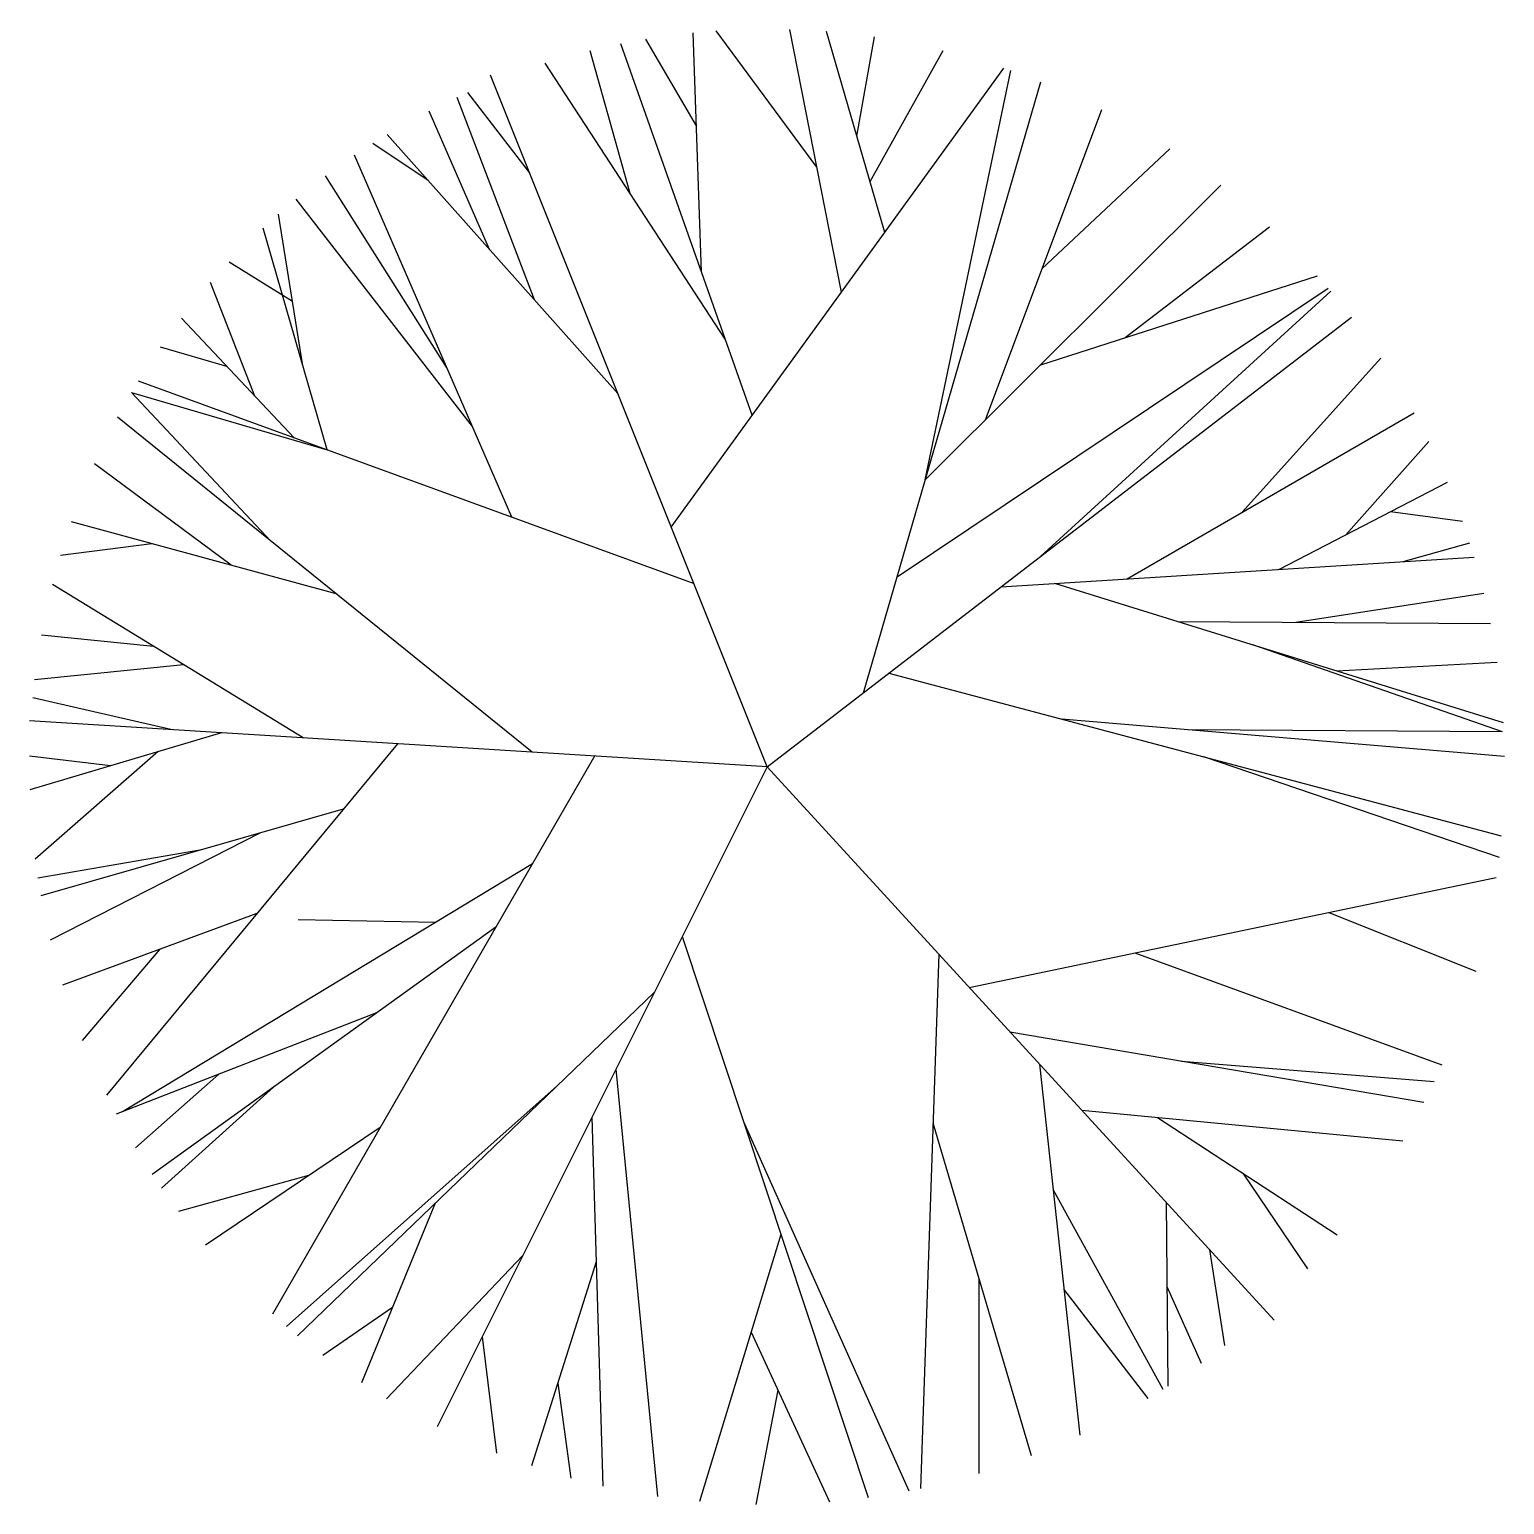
# Model space of a CAD drawing. Extents: x 145.8 to 176.2, y 184.6 to 215.1.
import ezdxf

# ---------------------------------------------------------------- set-up
doc = ezdxf.new("R2010")
doc.units = 0
doc.header["$LTSCALE"] = 12
doc.header["$MEASUREMENT"] = 0
doc.layers.get('0').update_dxf_attribs({"linetype": 'CONTINUOUS'})

# ---------------------------------------------------------------- blocks, each defined once
blk = doc.blocks.new('TREEA')
for p, q in [((-0.00304, 0.07263), (-0.03022, 0.14937)), ((-0.01458, 0.13242), (-0.02503, 0.15033)), ((-0.01354, 0.10227), (-0.01524, 0.15164)), ((0.01031, 0.12389), (-0.01053, 0.15204)), ((0.01539, 0.09806), (0.00472, 0.15233)), ((0.02435, 0.11042), (0.01229, 0.1519)), ((0.01858, 0.13027), (0.0222, 0.15078)), ((-0.02826, 0.11842), (-0.03657, 0.14795)), ((0.02129, 0.12094), (0.03642, 0.14798)), ((-0.00862, 0.08837), (-0.04585, 0.14534)), ((-0.01981, 0.04952), (0.04894, 0.14433)), ((0.0327, 0.05928), (0.05036, 0.14384)), ((0, 0), (-0.05715, 0.14288)), ((0.01992, 0.01532), (0.0566, 0.1415)), ((-0.04808, 0.09649), (-0.06404, 0.13829)), ((-0.04911, 0.12278), (-0.06185, 0.13929)), ((-0.05734, 0.1069), (-0.06983, 0.13546)), ((0.04512, 0.07166), (0.06915, 0.13581)), ((-0.07001, 0.12113), (-0.08146, 0.1288)), ((-0.03086, 0.07714), (-0.07848, 0.13064)), ((-0.05276, 0.0516), (-0.08522, 0.12634)), ((0.05681, 0.10288), (0.08321, 0.12768)), ((-0.0662, 0.08256), (-0.09122, 0.12208)), ((0.0327, 0.05928), (0.09375, 0.12015)), ((-0.06089, 0.07032), (-0.09732, 0.11728)), ((-0.09591, 0.08283), (-0.10094, 0.11418)), ((-0.09091, 0.0655), (-0.10412, 0.11129)), ((0.07402, 0.08869), (0.10386, 0.11153)), ((-0.09805, 0.09616), (-0.11116, 0.10425)), ((0.05655, 0.08306), (0.11371, 0.10147)), ((-0.10583, 0.07659), (-0.11497, 0.10004)), ((0.02689, 0.03929), (0.11595, 0.0989)), ((0.05652, 0.04348), (0.11651, 0.09824)), ((-0.0977, 0.06797), (-0.12098, 0.09267)), ((0, 0), (0.1208, 0.09292)), ((-0.11159, 0.08271), (-0.12533, 0.08671)), ((0.09819, 0.05264), (0.12686, 0.08445)), ((-0.01517, 0.03791), (-0.1299, 0.0797)), ((-0.1026, 0.04671), (-0.13133, 0.07732)), ((-0.13133, 0.07732), (-0.09091, 0.0655)), ((0.07426, 0.03881), (0.13369, 0.07315)), ((-0.0485, 0.00303), (-0.1342, 0.07222)), ((0.11958, 0.04794), (0.13677, 0.06723)), ((-0.11075, 0.04165), (-0.13894, 0.06262)), ((0.10572, 0.04078), (0.1406, 0.05879)), ((0.12885, 0.05273), (0.1437, 0.05076)), ((-0.08901, 0.03574), (-0.14375, 0.05061)), ((-0.12709, 0.04609), (-0.14601, 0.04367)), ((0.13144, 0.0424), (0.14521, 0.04626)), ((0.04833, 0.03718), (0.14611, 0.04332)), ((-0.09586, 0.00599), (-0.14767, 0.03766)), ((0.05964, 0.03789), (0.15212, 0.00915)), ((0.10929, 0.02988), (0.14811, 0.0359)), ((0.08486, 0.03005), (0.1495, 0.02959)), ((-0.12678, 0.02489), (-0.14995, 0.02719)), ((0.1003, 0.02525), (0.1519, 0.00734)), ((0.11771, 0.01985), (0.15086, 0.0216)), ((-0.12059, 0.0211), (-0.15134, 0.01798)), ((0.02517, 0.01936), (0.15173, -0.01423)), ((-0.12321, 0.0077), (-0.15173, 0.01423)), ((0, 0), (-0.1524, 0.00953)), ((0.06086, 0.00989), (0.15238, 0.00218)), ((-0.1127, 0.00704), (-0.15233, -0.00476)), ((0.08698, 0.00769), (0.1519, 0.00734)), ((-0.12582, 0.00314), (-0.1512, -0.01909)), ((-0.07638, 0.00477), (-0.13649, -0.0678)), ((-0.13563, 0.00022), (-0.15238, 0.0022)), ((-0.03565, 0.00223), (-0.10222, -0.11304)), ((0, 0), (-0.06816, -0.13631)), ((0, 0), (0.10477, -0.1143)), ((0.09016, 0.00211), (0.15125, -0.01867)), ((-0.08757, -0.00873), (-0.15006, -0.02661)), ((-0.10464, -0.01362), (-0.14813, -0.0358)), ((-0.11718, -0.0172), (-0.15065, -0.02302)), ((-0.04849, -0.02001), (-0.13315, -0.07124)), ((0.04179, -0.04558), (0.15068, -0.02283)), ((-0.1054, -0.03026), (-0.14558, -0.04508)), ((0.1161, -0.03006), (0.14644, -0.04219)), ((-0.05607, -0.03313), (-0.12704, -0.08418)), ((-0.06853, -0.03214), (-0.09691, -0.03161)), ((-0.01753, -0.03505), (0.02088, -0.15096)), ((-0.12549, -0.03767), (-0.14154, -0.05651)), ((0.03548, -0.0387), (0.03169, -0.14907)), ((0.07598, -0.03844), (0.13942, -0.06155)), ((-0.02328, -0.04656), (-0.09703, -0.11752)), ((-0.08068, -0.05083), (-0.13446, -0.07174)), ((0.0502, -0.05476), (0.13575, -0.06926)), ((0.08565, -0.06077), (0.13783, -0.06503)), ((-0.11327, -0.06351), (-0.13049, -0.07872)), ((-0.03123, -0.06245), (-0.02266, -0.15071)), ((0.0563, -0.06141), (0.06461, -0.13803)), ((-0.10196, -0.06614), (-0.12511, -0.08702)), ((-0.04337, -0.06589), (-0.09931, -0.1156)), ((-0.03617, -0.07234), (-0.03394, -0.14857)), ((0.06502, -0.07093), (0.13135, -0.07728)), ((0.08066, -0.07243), (0.1178, -0.09669)), ((-0.07997, -0.07451), (-0.11603, -0.09881)), ((-0.00469, -0.07377), (0.02931, -0.14955)), ((0.03428, -0.07356), (0.05458, -0.14229)), ((-0.09472, -0.08445), (-0.12162, -0.09183)), ((0.09833, -0.08397), (0.11166, -0.10372)), ((0.05911, -0.08737), (0.08179, -0.12859)), ((-0.06857, -0.09013), (-0.08383, -0.12728)), ((0.08247, -0.08996), (0.08279, -0.12795)), ((0.00287, -0.09659), (-0.01396, -0.15176)), ((0.09146, -0.09977), (0.09453, -0.11954)), ((-0.05047, -0.10094), (-0.07863, -0.13055)), ((-0.03529, -0.10228), (-0.04869, -0.14441)), ((0.04379, -0.10576), (0.04379, -0.14597)), ((0.06135, -0.10798), (0.07871, -0.1305)), ((0.08261, -0.10735), (0.08971, -0.1232)), ((-0.07742, -0.11167), (-0.09182, -0.12163)), ((-0.05886, -0.11773), (-0.05593, -0.14176)), ((-0.00329, -0.11678), (0.01291, -0.15185)), ((-0.04326, -0.12735), (-0.04052, -0.14691)), ((0.00225, -0.12877), (-0.00229, -0.15238))]:
    blk.add_line(p, q)

msp = doc.modelspace()

# ---------------------------------------------------------------- block references
at = {"xscale": 100, "yscale": 100, "zscale": 100}
msp.add_blockref('TREEA', (161.007, 199.87), dxfattribs=at)

doc.saveas('drawing.dxf')
